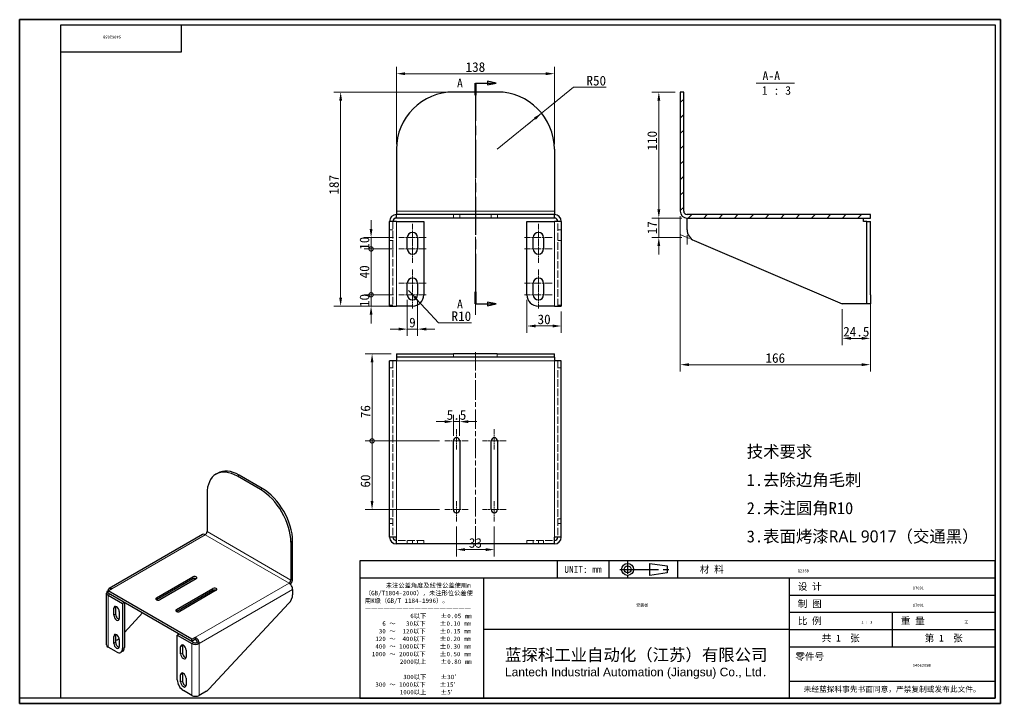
# Model space of a CAD drawing. Header units: millimetres. Extents: x 18 to 875, y 16 to 614.
import ezdxf
from ezdxf.enums import TextEntityAlignment as Align

# ---------------------------------------------------------------- set-up
doc = ezdxf.new("R2018")
doc.units = ezdxf.units.MM
doc.header["$LTSCALE"] = 3
doc.linetypes.add('CHAIN', pattern=[0.3543, 0.2362, -0.0295, 0.0591, -0.0295])
doc.linetypes.add('DASHED', pattern=[0.2067, 0.1654, -0.0413])
for name, color, linetype, lineweight in [('1', 7, 'Continuous', 18), ('剖面线 (ISO)', 7, 'Continuous', 18), ('可见 (ISO)', 7, 'Continuous', 25), ('可见窄的 (ISO)', 7, 'Continuous', 18), ('图框 (ISO)', 7, 'Continuous', 35), ('标题 (ISO)', 7, 'Continuous', 25)]:
    doc.layers.add(name, color=color, linetype=linetype, lineweight=lineweight)
for name, color, linetype, lineweight, true_color in [('中心标记 (ISO)', 1, 'CHAIN', 18, 0xff0000), ('中心线 (ISO)', 1, 'CHAIN', 18, 0xff0000), ('剖切线 (ISO)', 7, 'CHAIN', 25, 0x008000), ('尺寸 (ISO)', 7, 'Continuous', 18, 0x008000), ('符号 (ISO)', 7, 'Continuous', 18, 0x008000), ('隐藏 (ISO)', 5, 'DASHED', 18, 0x0000ff), ('隐藏窄的 (ISO)', 5, 'DASHED', 18, 0x0000ff)]:
    doc.layers.add(name, color=color, linetype=linetype, lineweight=lineweight, true_color=true_color)
doc.styles.add('HZ_33', font='simfang.ttf')
doc.styles.get("Standard").update_dxf_attribs({"font": 'simfang.ttf'})
doc.styles.add('文本样式164', font='SimSun.ttf')
doc.styles.add('最新国标', font='simfang.ttf')
doc.styles.add('注释文本 (ISO)', font='simfang.ttf')
doc.dimstyles.new('默认 (GB)', dxfattribs={"dimscale": 3, "dimtxt": 2.8, "dimasz": 2.5, "dimexe": 2, "dimexo": 1.5, "dimgap": 0.5, "dimtad": 1, "dimtoh": 1, "dimdsep": 46, "dimtxsty": '最新国标', "dimcen": 0.09, "dimdle": 10, "dimclrd": 256, "dimclre": 256, "dimclrt": 256, "dimaunit": 1, "dimadec": 3, "dimazin": 2, "dimtfac": 0.535714, "dimtdec": 3, "dimtmove": 0, "dimatfit": 3, "dimfxl": 0, "dimtolj": 1, "dimlwd": -1, "dimlwe": -1, "dimarcsym": 0})

# ---------------------------------------------------------------- blocks, each defined once
blk = doc.blocks.new('图框 最新国标')
at = {"layer": '图框 (ISO)'}
for p, q in [((6, 7), (6, 204.5)), ((6, 204.5), (291.5, 204.5)), ((291.5, 204.5), (291.5, 5.5)), ((6, 7), (6, 5.5)), ((6, 7), (6, 5.5)), ((291.5, 5.5), (6, 5.5))]:
    blk.add_line(p, q, dxfattribs=at)
at = {"layer": '图框 (ISO)', "color": 7, "linetype": 'Continuous', "lineweight": 25}
for p, q in [((18, 203), (290, 203)), ((18, 7), (18, 203)), ((18, 203), (290, 203)), ((53, 203), (53, 195)), ((290, 203), (290, 7)), ((290, 203), (290, 7)), ((53, 195), (18, 195)), ((290, 7), (6, 7)), ((290, 7), (18, 7))]:
    blk.add_line(p, q, dxfattribs=at)
at = {"layer": '图框 (ISO)', "lineweight": 30}
blk.add_attdef('零件代号', text='', height=2.5, rotation=180, dxfattribs=at).set_placement((35.5, 199), align=Align.MIDDLE_CENTER)
blk = doc.blocks.new('标题栏 最新国标')
at = {"layer": '标题 (ISO)'}
for p, q in [((381.98, -183.84), (196.98, -183.84)), ((196.98, -183.84), (196.98, -223.84)), ((254.48, -183.84), (254.48, -188.84)), ((269.48, -183.84), (269.48, -188.84)), ((281.48, -188.09), (281.48, -184.59)), ((281.48, -184.59), (286.48, -185.34)), ((286.48, -185.34), (286.48, -187.34)), ((289.48, -183.84), (289.48, -188.84)), ((381.98, -223.84), (381.98, -183.84)), ((383.48, -183.84), (383.48, -225.34)), ((286.48, -187.34), (281.48, -188.09)), ((196.98, -188.84), (381.98, -188.84)), ((232.98, -188.84), (232.98, -223.84)), ((321.98, -188.84), (321.98, -223.84)), ((321.98, -193.84), (381.98, -193.84)), ((321.98, -198.84), (381.98, -198.84)), ((351.98, -198.84), (351.98, -208.84)), ((321.98, -203.84), (232.98, -203.84)), ((321.98, -203.84), (381.98, -203.84)), ((321.98, -208.84), (381.98, -208.84)), ((321.98, -218.84), (381.98, -218.84)), ((196.98, -223.84), (381.98, -223.84)), ((383.48, -225.34), (196.98, -225.34))]:
    blk.add_line(p, q, dxfattribs=at)
at = {"layer": '标题 (ISO)', "linetype": 'CHAIN', "ltscale": 5.000333}
blk.add_line((274.98, -184.09), (274.98, -188.59), dxfattribs=at)
at = {"layer": '标题 (ISO)', "linetype": 'CHAIN', "ltscale": 15.834605}
blk.add_line((272.73, -186.34), (286.98, -186.34), dxfattribs=at)
at = {"layer": '标题 (ISO)'}
for radius in [1.75, 1]:
    blk.add_circle((274.98, -186.34), radius, dxfattribs=at)
at = {"layer": '1', "style": '文本样式164'}
for s, p in [('UNIT: mm', (261.98, -186.34)), ('材 料', (299.48, -186.34)), ('设 计', (327.98, -191.34)), ('制 图', (327.98, -196.34)), ('比 例', (327.98, -201.34)), ('重 量', (357.98, -201.34)), ('共 1  张', (336.98, -206.34)), ('第 1  张', (366.98, -206.34))]:
    blk.add_text(s, height=2, dxfattribs=at).set_placement(p, align=Align.MIDDLE_CENTER)
at = {"layer": '标题 (ISO)', "style": '注释文本 (ISO)'}
for s, insert, char_height, attachment_point, line_spacing_factor in [('\\fSimSun|b0|i0;{\\H1.3000;      未注公差角度及线性公差使用m\\P}\\fSimSun|b0|i0;{\\H1.3000;（GB/T1804-2000），未注形位公差使\\P}\\fSimSun|b0|i0;{\\H1.3000;用K级（GB/T 1184-1996）。\\P}\\fSimSun|b0|i0;{\\H1.3000;—————————————————\\P}\\fSimSun|b0|i0;{\\H1.3000;             6以下    ±0.05 mm\\P}\\fSimSun|b0|i0;{\\H1.3000;     6 ～   30以下    ±0.10 mm\\P}\\fSimSun|b0|i0;{\\H1.3000;    30 ～  120以下    ±0.15 mm\\P}\\fSimSun|b0|i0;{\\H1.3000;   120 ～  400以下    ±0.20 mm\\P}\\fSimSun|b0|i0;{\\H1.3000;   400 ～ 1000以下    ±0.30 mm\\P}\\fSimSun|b0|i0;{\\H1.3000;  1000 ～ 2000以下    ±0.50 mm\\P}\\fSimSun|b0|i0;{\\H1.3000;          2000以上    ±0.80 mm\\P}\\fSimSun|b0|i0;{\\H1.3000;\\P}\\fSimSun|b0|i0;{\\H1.3000;           300以下    ±30′\\P}\\fSimSun|b0|i0;{\\H1.3000;   300 ～ 1000以下    ±15′\\P}\\fSimSun|b0|i0;{\\H1.3000;          1000以上    ±5′}', (198.48, -206.63), 1.3, 4, 1.023913), ('\\pxsm0.94;\\fMicrosoft YaHei|b0|i0;{\\H3.5000;蓝探科工业自动化（江苏）有限公司\\P}\\fArial|b0|i0;{\\H2.5000;Lantech Industrial Automation (Jiangsu) Co., Ltd}\\fFangSong|b0|i0;{\\H2.5000;.}', (277.48, -213.84), 2, 5, 0.978695)]:
    blk.add_mtext(s, dxfattribs=dict(at, insert=insert, char_height=char_height, attachment_point=attachment_point, line_spacing_factor=line_spacing_factor))
at = {"layer": '标题 (ISO)', "attachment_point": 5, "style": '注释文本 (ISO)'}
for s, insert, char_height in [('\\fFangSong|b0|i0;零件号', (327.98, -211.84), 2), ('\\fSimSun|b0|i0;{\\H1.6000;未经蓝探科事先书面同意，严禁复制或发布此文件。}', (351.98, -221.34), 1.6)]:
    blk.add_mtext(s, dxfattribs=dict(at, insert=insert, char_height=char_height))
at = {"layer": '标题 (ISO)', "lineweight": 30, "flags": 104}
for tag, height, p in [('材料', 2, (324.48, -186.34)), ('设计人', 2, (357.98, -191.34)), ('库存编号', 3.5, (277.48, -196.34)), ('设计人', 2, (357.98, -196.34)), ('视图比例', 2, (342.98, -201.34)), ('质量\\P3;', 2, (372.98, -201.34)), ('零件代号', 3.5, (357.98, -213.84))]:
    blk.add_attdef(tag, text='', height=height, dxfattribs=at).set_placement(p, align=Align.MIDDLE_CENTER)
blk = doc.blocks.new('二维转换剖视图0')
at = {"layer": '剖切线 (ISO)', "linetype": 'CHAIN', "ltscale": 15.595223}
blk.add_line((138.68, 186.05), (138.68, 121.74), dxfattribs=at)
at = {"layer": '剖切线 (ISO)', "linetype": 'Continuous', "lineweight": 50}
for p, q in [((138.68, 186.05), (138.68, 182.52)), ((138.68, 125.27), (138.68, 121.74))]:
    blk.add_line(p, q, dxfattribs=at)
at = {"layer": '剖切线 (ISO)', "linetype": 'Continuous'}
for p, q in [((138.68, 186.05), (142.18, 186.05)), ((144.68, 186.05), (142.18, 186.55)), ((142.18, 186.55), (142.18, 185.55)), ((142.18, 186.05), (144.68, 186.05)), ((142.18, 185.55), (144.68, 186.05)), ((138.68, 121.74), (142.18, 121.74)), ((144.68, 121.74), (142.18, 122.24)), ((142.18, 122.24), (142.18, 121.24)), ((142.18, 121.74), (144.68, 121.74)), ((142.18, 121.24), (144.68, 121.74))]:
    blk.add_line(p, q, dxfattribs=at)
at = {"layer": '剖切线 (ISO)', "linetype": 'Continuous', "flags": 128}
for points in [[(142.18, 185.55), (144.68, 186.05), (142.18, 186.55), (142.18, 185.55)], [(142.18, 121.24), (144.68, 121.74), (142.18, 122.24), (142.18, 121.24)]]:
    blk.add_lwpolyline(points, dxfattribs=at)
at = {"layer": '剖切线 (ISO)'}
for points in [[(142.18, 185.55), (144.68, 186.05), (142.18, 186.55), (142.18, 185.55)], [(142.18, 121.24), (144.68, 121.74), (142.18, 122.24), (142.18, 121.24)]]:
    blk.add_solid(points, dxfattribs=at)
at = {"layer": '剖切线 (ISO)', "char_height": 2.5, "attachment_point": 7, "style": 'HZ_33'}
for insert in [(133.33, 184.77), (133.33, 120.46)]:
    blk.add_mtext('A', dxfattribs=dict(at, insert=insert))
blk = doc.blocks.new('*D6')
at = {"layer": 'Defpoints', "color": 0, "transparency": 16777216}
for p in [(594.94, 550.28), (576.21, 440.28), (600.94, 440.28)]:
    blk.add_point(p, dxfattribs=at)
at = {"layer": '尺寸 (ISO)', "color": 116, "true_color": 0x00803f, "transparency": 16777216}
for p, q in [((590.44, 550.28), (570.21, 550.28)), ((576.21, 542.78), (576.21, 447.78)), ((596.44, 440.28), (570.21, 440.28))]:
    blk.add_line(p, q, dxfattribs=at)
for points in [[(574.96, 542.78), (577.46, 542.78), (576.21, 550.28)], [(574.96, 447.78), (577.46, 447.78), (576.21, 440.28)]]:
    blk.add_solid(points, dxfattribs=at)
at = {"layer": '尺寸 (ISO)', "transparency": 16777216, "insert": (570.46, 507.78), "char_height": 8.4, "attachment_point": 5, "rotation": 90, "style": '最新国标'}
blk.add_mtext('\\A1;110', dxfattribs=at)
blk = doc.blocks.new('*D7')
at = {"layer": 'Defpoints', "color": 0, "transparency": 16777216}
for p in [(594.94, 446.28), (760.94, 440.28), (760.94, 312.23)]:
    blk.add_point(p, dxfattribs=at)
at = {"layer": '尺寸 (ISO)', "color": 116, "true_color": 0x00803f, "transparency": 16777216}
for p, q in [((594.94, 441.78), (594.94, 306.23)), ((760.94, 435.78), (760.94, 306.23)), ((602.44, 312.23), (753.44, 312.23))]:
    blk.add_line(p, q, dxfattribs=at)
for points in [[(602.44, 313.48), (602.44, 310.98), (594.94, 312.23)], [(753.44, 313.48), (753.44, 310.98), (760.94, 312.23)]]:
    blk.add_solid(points, dxfattribs=at)
at = {"layer": '尺寸 (ISO)', "transparency": 16777216, "insert": (677.94, 317.98), "char_height": 8.4, "attachment_point": 5, "style": '最新国标'}
blk.add_mtext('\\A1;166', dxfattribs=at)
blk = doc.blocks.new('*D8')
at = {"layer": 'Defpoints', "color": 0, "transparency": 16777216}
for p in [(397.04, 550.28), (298.36, 363.28), (347.04, 363.28)]:
    blk.add_point(p, dxfattribs=at)
at = {"layer": '尺寸 (ISO)', "color": 116, "true_color": 0x00803f, "transparency": 16777216}
for p, q in [((392.54, 550.28), (292.36, 550.28)), ((298.36, 542.78), (298.36, 370.78)), ((342.54, 363.28), (292.36, 363.28))]:
    blk.add_line(p, q, dxfattribs=at)
for points in [[(297.11, 542.78), (299.61, 542.78), (298.36, 550.28)], [(297.11, 370.78), (299.61, 370.78), (298.36, 363.28)]]:
    blk.add_solid(points, dxfattribs=at)
at = {"layer": '尺寸 (ISO)', "transparency": 16777216, "insert": (292.61, 469.28), "char_height": 8.4, "attachment_point": 5, "rotation": 90, "style": '最新国标'}
blk.add_mtext('\\A1;187', dxfattribs=at)
blk = doc.blocks.new('*D9')
at = {"layer": 'Defpoints', "color": 0, "transparency": 16777216}
for p in [(576.21, 440.28), (600.94, 440.28), (600.94, 423.28)]:
    blk.add_point(p, dxfattribs=at)
at = {"layer": '尺寸 (ISO)', "color": 116, "true_color": 0x00803f, "transparency": 16777216}
for p, q in [((576.21, 447.78), (576.21, 455.28)), ((596.44, 440.28), (570.21, 440.28)), ((576.21, 423.28), (576.21, 440.28)), ((596.44, 423.28), (570.21, 423.28)), ((576.21, 415.78), (576.21, 408.28))]:
    blk.add_line(p, q, dxfattribs=at)
for points in [[(574.96, 447.78), (577.46, 447.78), (576.21, 440.28)], [(574.96, 415.78), (577.46, 415.78), (576.21, 423.28)]]:
    blk.add_solid(points, dxfattribs=at)
at = {"layer": '尺寸 (ISO)', "transparency": 16777216, "insert": (570.46, 431.78), "char_height": 8.4, "attachment_point": 5, "rotation": 90, "style": '最新国标'}
blk.add_mtext('\\A1;17', dxfattribs=at)
blk = doc.blocks.new('*D10')
at = {"layer": 'Defpoints', "color": 0, "transparency": 16777216}
for p in [(485.04, 566.28), (347.04, 500.28), (485.04, 500.28)]:
    blk.add_point(p, dxfattribs=at)
at = {"layer": '尺寸 (ISO)', "color": 116, "true_color": 0x00803f, "transparency": 16777216}
for p, q in [((347.04, 504.78), (347.04, 572.28)), ((354.54, 566.28), (477.54, 566.28)), ((485.04, 504.78), (485.04, 572.28))]:
    blk.add_line(p, q, dxfattribs=at)
for points in [[(354.54, 567.53), (354.54, 565.03), (347.04, 566.28)], [(477.54, 567.53), (477.54, 565.03), (485.04, 566.28)]]:
    blk.add_solid(points, dxfattribs=at)
at = {"layer": '尺寸 (ISO)', "transparency": 16777216, "insert": (416.04, 572.02), "char_height": 8.4, "attachment_point": 5, "style": '最新国标'}
blk.add_mtext('\\A1;138', dxfattribs=at)
blk = doc.blocks.new('*D11')
at = {"layer": 'Defpoints', "color": 0, "transparency": 16777216}
for p in [(399.54, 175.42), (432.54, 175.42), (432.54, 150.76)]:
    blk.add_point(p, dxfattribs=at)
at = {"layer": '尺寸 (ISO)', "color": 116, "true_color": 0x00803f, "transparency": 16777216}
for p, q in [((399.54, 170.92), (399.54, 144.76)), ((432.54, 170.92), (432.54, 144.76)), ((407.04, 150.76), (425.04, 150.76))]:
    blk.add_line(p, q, dxfattribs=at)
for points in [[(407.04, 152.01), (407.04, 149.51), (399.54, 150.76)], [(425.04, 152.01), (425.04, 149.51), (432.54, 150.76)]]:
    blk.add_solid(points, dxfattribs=at)
at = {"layer": '尺寸 (ISO)', "transparency": 16777216, "insert": (416.04, 156.51), "char_height": 8.4, "attachment_point": 5, "style": '最新国标'}
blk.add_mtext('\\A1;33', dxfattribs=at)
blk = doc.blocks.new('_DotSmall')
at = {"color": 0, "linetype": 'ByBlock', "const_width": 0.5}
blk.add_lwpolyline([(-0.0625, 0, 1), (0.0625, 0, 1)], format="xyb", close=True, dxfattribs=at)
blk = doc.blocks.new('*D12')
at = {"layer": 'Defpoints', "color": 0, "transparency": 16777216}
for p in [(325.8, 245.67), (389.29, 245.67), (389.29, 185.67)]:
    blk.add_point(p, dxfattribs=at)
at = {"layer": '尺寸 (ISO)', "color": 116, "true_color": 0x00803f, "transparency": 16777216}
for p, q in [((384.79, 245.67), (319.8, 245.67)), ((325.8, 193.17), (325.8, 245.67)), ((384.79, 185.67), (319.8, 185.67))]:
    blk.add_line(p, q, dxfattribs=at)
blk.add_solid([(324.55, 193.17), (327.05, 193.17), (325.8, 185.67)], dxfattribs=at)
at = {"layer": '尺寸 (ISO)', "color": 116, "true_color": 0x00803f, "transparency": 16777216, "xscale": 7.5, "yscale": 7.5, "zscale": 7.5, "rotation": 90}
blk.add_blockref('_DotSmall', (325.8, 245.67), dxfattribs=at)
at = {"layer": '尺寸 (ISO)', "transparency": 16777216, "insert": (320.05, 210.64), "char_height": 8.4, "attachment_point": 5, "rotation": 90, "style": '最新国标'}
blk.add_mtext('\\A1;60', dxfattribs=at)
blk = doc.blocks.new('*D14')
at = {"layer": 'Defpoints', "color": 0, "transparency": 16777216}
for p in [(325.8, 321.67), (347.04, 321.67), (389.29, 245.67)]:
    blk.add_point(p, dxfattribs=at)
at = {"layer": '尺寸 (ISO)', "color": 116, "true_color": 0x00803f, "transparency": 16777216}
for p, q in [((342.54, 321.67), (319.8, 321.67)), ((325.8, 245.67), (325.8, 314.17)), ((384.79, 245.67), (319.8, 245.67))]:
    blk.add_line(p, q, dxfattribs=at)
blk.add_solid([(324.55, 314.17), (327.05, 314.17), (325.8, 321.67)], dxfattribs=at)
at = {"layer": '尺寸 (ISO)', "color": 116, "true_color": 0x00803f, "transparency": 16777216, "xscale": 7.5, "yscale": 7.5, "zscale": 7.5, "rotation": 270}
blk.add_blockref('_DotSmall', (325.8, 245.67), dxfattribs=at)
at = {"layer": '尺寸 (ISO)', "transparency": 16777216, "insert": (320.05, 271.2), "char_height": 8.4, "attachment_point": 5, "rotation": 90, "style": '最新国标'}
blk.add_mtext('\\A1;76', dxfattribs=at)
blk = doc.blocks.new('*D15')
at = {"layer": 'Defpoints', "color": 0, "transparency": 16777216}
for p in [(402.29, 262.48), (396.79, 245.67), (402.29, 245.67)]:
    blk.add_point(p, dxfattribs=at)
at = {"layer": '尺寸 (ISO)', "color": 116, "true_color": 0x00803f, "transparency": 16777216}
for p, q in [((396.79, 250.17), (396.79, 268.48)), ((402.29, 250.17), (402.29, 268.48)), ((389.29, 262.48), (381.79, 262.48)), ((396.79, 262.48), (402.29, 262.48)), ((409.79, 262.48), (417.29, 262.48))]:
    blk.add_line(p, q, dxfattribs=at)
for points in [[(389.29, 263.73), (389.29, 261.23), (396.79, 262.48)], [(409.79, 263.73), (409.79, 261.23), (402.29, 262.48)]]:
    blk.add_solid(points, dxfattribs=at)
at = {"layer": '尺寸 (ISO)', "transparency": 16777216, "insert": (399.54, 268.25), "char_height": 8.4, "attachment_point": 5, "style": '最新国标'}
blk.add_mtext('\\A1;5.5', dxfattribs=at)
blk = doc.blocks.new('*D16')
at = {"layer": 'Defpoints', "color": 0, "transparency": 16777216}
for p in [(324.94, 373.28), (349.04, 373.28), (347.04, 363.28)]:
    blk.add_point(p, dxfattribs=at)
at = {"layer": '尺寸 (ISO)', "color": 116, "true_color": 0x00803f, "transparency": 16777216}
for p, q in [((324.94, 373.28), (324.94, 380.78)), ((344.54, 373.28), (318.94, 373.28)), ((324.94, 363.28), (324.94, 373.28)), ((342.54, 363.28), (318.94, 363.28)), ((324.94, 355.78), (324.94, 348.28))]:
    blk.add_line(p, q, dxfattribs=at)
blk.add_solid([(323.69, 355.78), (326.19, 355.78), (324.94, 363.28)], dxfattribs=at)
at = {"layer": '尺寸 (ISO)', "color": 116, "true_color": 0x00803f, "transparency": 16777216, "xscale": 7.5, "yscale": 7.5, "zscale": 7.5, "rotation": 270}
blk.add_blockref('_DotSmall', (324.94, 373.28), dxfattribs=at)
at = {"layer": '尺寸 (ISO)', "transparency": 16777216, "insert": (319.19, 368.28), "char_height": 8.4, "attachment_point": 5, "rotation": 90, "style": '最新国标'}
blk.add_mtext('\\A1;10', dxfattribs=at)
blk = doc.blocks.new('*D17')
at = {"layer": 'Defpoints', "color": 0, "transparency": 16777216}
for p in [(324.94, 413.28), (349.04, 413.28), (349.04, 373.28)]:
    blk.add_point(p, dxfattribs=at)
at = {"layer": '尺寸 (ISO)', "color": 116, "true_color": 0x00803f, "transparency": 16777216}
for p, q in [((344.54, 413.28), (318.94, 413.28)), ((324.94, 373.28), (324.94, 413.28)), ((344.54, 373.28), (318.94, 373.28))]:
    blk.add_line(p, q, dxfattribs=at)
at = {"layer": '尺寸 (ISO)', "color": 116, "true_color": 0x00803f, "transparency": 16777216, "xscale": 7.5, "yscale": 7.5, "zscale": 7.5}
for p, rotation in [((324.94, 413.28), 90), ((324.94, 373.28), 270)]:
    blk.add_blockref('_DotSmall', p, dxfattribs=dict(at, rotation=rotation))
at = {"layer": '尺寸 (ISO)', "transparency": 16777216, "insert": (319.19, 393.31), "char_height": 8.4, "attachment_point": 5, "rotation": 90, "style": '最新国标'}
blk.add_mtext('\\A1;40', dxfattribs=at)
blk = doc.blocks.new('*D18')
at = {"layer": 'Defpoints', "color": 0, "transparency": 16777216}
for p in [(324.94, 423.28), (349.04, 423.28), (349.04, 413.28)]:
    blk.add_point(p, dxfattribs=at)
at = {"layer": '尺寸 (ISO)', "color": 116, "true_color": 0x00803f, "transparency": 16777216}
for p, q in [((324.94, 430.78), (324.94, 438.28)), ((344.54, 423.28), (318.94, 423.28)), ((324.94, 413.28), (324.94, 423.28)), ((344.54, 413.28), (318.94, 413.28)), ((324.94, 413.28), (324.94, 405.78))]:
    blk.add_line(p, q, dxfattribs=at)
blk.add_solid([(323.69, 430.78), (326.19, 430.78), (324.94, 423.28)], dxfattribs=at)
at = {"layer": '尺寸 (ISO)', "color": 116, "true_color": 0x00803f, "transparency": 16777216, "xscale": 7.5, "yscale": 7.5, "zscale": 7.5, "rotation": 90}
blk.add_blockref('_DotSmall', (324.94, 413.28), dxfattribs=at)
at = {"layer": '尺寸 (ISO)', "transparency": 16777216, "insert": (319.19, 418.28), "char_height": 8.4, "attachment_point": 5, "rotation": 90, "style": '最新国标'}
blk.add_mtext('\\A1;10', dxfattribs=at)
blk = doc.blocks.new('*D19')
at = {"layer": 'Defpoints', "color": 0, "transparency": 16777216}
for p in [(356.54, 373.28), (365.54, 373.28), (365.54, 343.28)]:
    blk.add_point(p, dxfattribs=at)
at = {"layer": '尺寸 (ISO)', "color": 116, "true_color": 0x00803f, "transparency": 16777216}
for p, q in [((356.54, 368.78), (356.54, 337.28)), ((365.54, 368.78), (365.54, 337.28)), ((349.04, 343.28), (341.54, 343.28)), ((356.54, 343.28), (365.54, 343.28)), ((373.04, 343.28), (380.54, 343.28))]:
    blk.add_line(p, q, dxfattribs=at)
for points in [[(349.04, 344.53), (349.04, 342.03), (356.54, 343.28)], [(373.04, 344.53), (373.04, 342.03), (365.54, 343.28)]]:
    blk.add_solid(points, dxfattribs=at)
at = {"layer": '尺寸 (ISO)', "transparency": 16777216, "insert": (361.04, 349.02), "char_height": 8.4, "attachment_point": 5, "style": '最新国标'}
blk.add_mtext('\\A1;9', dxfattribs=at)
blk = doc.blocks.new('*D20')
at = {"layer": 'Defpoints', "color": 0, "transparency": 16777216}
for p in [(461.04, 373.28), (491.04, 363.28), (491.04, 346)]:
    blk.add_point(p, dxfattribs=at)
at = {"layer": '尺寸 (ISO)', "color": 116, "true_color": 0x00803f, "transparency": 16777216}
for p, q in [((461.04, 368.78), (461.04, 340)), ((491.04, 358.78), (491.04, 340)), ((468.54, 346), (483.54, 346))]:
    blk.add_line(p, q, dxfattribs=at)
for points in [[(468.54, 347.25), (468.54, 344.75), (461.04, 346)], [(483.54, 347.25), (483.54, 344.75), (491.04, 346)]]:
    blk.add_solid(points, dxfattribs=at)
at = {"layer": '尺寸 (ISO)', "transparency": 16777216, "insert": (476.04, 351.75), "char_height": 8.4, "attachment_point": 5, "style": '最新国标'}
blk.add_mtext('\\A1;30', dxfattribs=at)
blk = doc.blocks.new('*D21')
at = {"layer": 'Defpoints', "color": 0, "transparency": 16777216}
for p in [(361.04, 373.28), (367.85, 365.95)]:
    blk.add_point(p, dxfattribs=at)
at = {"layer": '尺寸 (ISO)', "color": 116, "true_color": 0x00803f, "transparency": 16777216}
for p, q in [((362.75, 371.44), (357.64, 376.94)), ((361.04, 373.28), (367.85, 365.95)), ((367.85, 365.95), (372.96, 360.46)), ((383.86, 348.75), (372.96, 360.46)), ((412.5, 348.75), (383.86, 348.75))]:
    blk.add_line(p, q, dxfattribs=at)
blk.add_solid([(363.66, 372.3), (361.83, 370.59), (367.85, 365.95)], dxfattribs=at)
at = {"layer": '尺寸 (ISO)', "transparency": 16777216, "insert": (403.79, 354.5), "char_height": 8.4, "attachment_point": 5, "style": '最新国标'}
blk.add_mtext('\\A1;R10', dxfattribs=at)
blk = doc.blocks.new('*D22')
at = {"layer": 'Defpoints', "color": 0, "transparency": 16777216}
for p in [(760.94, 373.28), (736.4, 365.22), (760.94, 335.22)]:
    blk.add_point(p, dxfattribs=at)
at = {"layer": '尺寸 (ISO)', "color": 116, "true_color": 0x00803f, "transparency": 16777216}
for p, q in [((760.94, 368.78), (760.94, 329.22)), ((736.4, 360.72), (736.4, 329.22)), ((743.9, 335.22), (753.44, 335.22))]:
    blk.add_line(p, q, dxfattribs=at)
for points in [[(743.9, 336.47), (743.9, 333.97), (736.4, 335.22)], [(753.44, 336.47), (753.44, 333.97), (760.94, 335.22)]]:
    blk.add_solid(points, dxfattribs=at)
at = {"layer": '尺寸 (ISO)', "transparency": 16777216, "insert": (748.67, 340.99), "char_height": 8.4, "attachment_point": 5, "style": '最新国标'}
blk.add_mtext('\\A1;24.5', dxfattribs=at)
blk = doc.blocks.new('*D23')
at = {"layer": 'Defpoints', "color": 0, "transparency": 16777216}
for p in [(473.85, 531.81), (435.04, 500.28)]:
    blk.add_point(p, dxfattribs=at)
at = {"layer": '尺寸 (ISO)', "color": 116, "true_color": 0x00803f, "transparency": 16777216}
for p, q in [((501.66, 554.4), (479.67, 536.53)), ((530.3, 554.4), (501.66, 554.4)), ((435.04, 500.28), (473.85, 531.81)), ((473.85, 531.81), (479.67, 536.53)), ((468.03, 527.08), (462.21, 522.35))]:
    blk.add_line(p, q, dxfattribs=at)
blk.add_solid([(467.24, 528.05), (468.82, 526.11), (473.85, 531.81)], dxfattribs=at)
at = {"layer": '尺寸 (ISO)', "transparency": 16777216, "insert": (521.59, 560.15), "char_height": 8.4, "attachment_point": 5, "style": '最新国标'}
blk.add_mtext('\\A1;R50', dxfattribs=at)

msp = doc.modelspace()

# ---------------------------------------------------------------- hatches: boundary and pattern name
at = {"layer": '剖面线 (ISO)'}
h = msp.add_hatch(dxfattribs=at)
h.set_pattern_fill('ANSI31', color=256, scale=76.2, style=0)
h.set_pattern_definition([(45, (0, 0), (-6.73519, 6.73519), [])])
edge = h.paths.add_edge_path()
edge.add_ellipse((600.94, 446.2753), major_axis=(0, -6), ratio=1, start_angle=270, end_angle=360)
edge.add_line((600.94, 440.2753), (760.94, 440.2753))
edge.add_line((760.94, 440.2753), (760.94, 443.2753))
edge.add_line((760.94, 443.2753), (600.94, 443.2753))
edge.add_ellipse((600.94, 446.2753), major_axis=(-3, 0), ratio=1, start_angle=0, end_angle=90, ccw=False)
edge.add_line((597.94, 446.2753), (597.94, 550.2753))
edge.add_line((597.94, 550.2753), (594.94, 550.2753))
edge.add_line((594.94, 550.2753), (594.94, 446.2753))

# ---------------------------------------------------------------- linework, layer by layer
at = {"layer": '中心标记 (ISO)', "ltscale": 7.222748}
for p, q in [((361.0444, 435.2753), (361.0444, 415.7753)), ((471.0444, 435.2753), (471.0444, 415.7753)), ((361.0444, 420.7753), (361.0444, 401.2753)), ((471.0444, 420.7753), (471.0444, 401.2753)), ((361.0444, 395.2753), (361.0444, 375.7753)), ((471.0444, 395.2753), (471.0444, 375.7753)), ((361.0444, 380.7753), (361.0444, 361.2753)), ((471.0444, 380.7753), (471.0444, 361.2753))]:
    msp.add_line(p, q, dxfattribs=at)
at = {"layer": '中心标记 (ISO)', "ltscale": 8.88956}
for p, q in [((373.0444, 423.2753), (349.0444, 423.2753)), ((483.0444, 423.2753), (459.0444, 423.2753)), ((373.0444, 413.2753), (349.0444, 413.2753)), ((483.0444, 413.2753), (459.0444, 413.2753)), ((373.0444, 383.2753), (349.0444, 383.2753)), ((483.0444, 383.2753), (459.0444, 383.2753)), ((373.0444, 373.2753), (349.0444, 373.2753)), ((483.0444, 373.2753), (459.0444, 373.2753))]:
    msp.add_line(p, q, dxfattribs=at)
at = {"layer": '中心标记 (ISO)', "ltscale": 6.574544}
for p, q in [((399.5444, 255.9249), (399.5444, 238.1749)), ((432.5444, 255.9249), (432.5444, 238.1749)), ((399.5444, 193.1749), (399.5444, 175.4249)), ((432.5444, 193.1749), (432.5444, 175.4249))]:
    msp.add_line(p, q, dxfattribs=at)
at = {"layer": '中心标记 (ISO)', "ltscale": 7.593151}
for p, q in [((409.7944, 245.6749), (389.2944, 245.6749)), ((442.7944, 245.6749), (422.2944, 245.6749)), ((409.7944, 185.6749), (389.2944, 185.6749)), ((442.7944, 185.6749), (422.2944, 185.6749))]:
    msp.add_line(p, q, dxfattribs=at)
at = {"layer": '中心线 (ISO)', "ltscale": 23.990969}
for p, q in [((416.0444, 355.7753), (416.0444, 533.9078)), ((416.0444, 154.1749), (416.0444, 323.1749))]:
    msp.add_line(p, q, dxfattribs=at)
at = {"layer": '可见 (ISO)'}
for p, q in [((435.0444, 550.2753), (397.0444, 550.2753)), ((597.94, 550.2753), (594.94, 550.2753)), ((594.94, 550.2753), (594.94, 446.2753)), ((597.94, 446.2753), (597.94, 550.2753)), ((347.0444, 500.2753), (347.0444, 446.2753)), ((485.0444, 500.2753), (485.0444, 446.2753)), ((347.0444, 446.2753), (347.0444, 443.2753)), ((485.0444, 446.2753), (485.0444, 443.2753)), ((341.0444, 363.2753), (341.0444, 437.2753)), ((347.0444, 437.2753), (341.0444, 437.2753)), ((347.0444, 440.2753), (347.0444, 443.2753)), ((485.0444, 443.2753), (347.0444, 443.2753)), ((485.0444, 440.2753), (347.0444, 440.2753)), ((347.0444, 437.2753), (371.0444, 437.2753)), ((371.0444, 437.2753), (371.0444, 373.2753)), ((461.0444, 437.2753), (485.0444, 437.2753)), ((461.0444, 373.2753), (461.0444, 437.2753)), ((485.0444, 440.2753), (485.0444, 443.2753)), ((491.0444, 437.2753), (485.0444, 437.2753)), ((491.0444, 437.2753), (491.0444, 363.2753)), ((760.94, 443.2753), (600.94, 443.2753)), ((600.94, 440.2753), (760.94, 440.2753)), ((600.94, 437.2753), (600.94, 440.2753)), ((600.94, 429.8692), (600.94, 437.2753)), ((754.94, 437.2753), (754.94, 440.2753)), ((757.94, 437.2753), (754.94, 437.2753)), ((757.94, 373.2753), (757.94, 437.2753)), ((757.94, 437.2753), (760.94, 437.2753)), ((760.94, 440.2753), (760.94, 443.2753)), ((760.94, 373.2753), (760.94, 437.2753)), ((356.5444, 413.2753), (356.5444, 423.2753)), ((365.5444, 423.2753), (365.5444, 413.2753)), ((466.5444, 413.2753), (466.5444, 423.2753)), ((475.5444, 423.2753), (475.5444, 413.2753)), ((607.0008, 420.6778), (736.3995, 365.2212)), ((356.5444, 373.2753), (356.5444, 383.2753)), ((365.5444, 383.2753), (365.5444, 373.2753)), ((466.5444, 373.2753), (466.5444, 383.2753)), ((475.5444, 383.2753), (475.5444, 373.2753)), ((757.94, 365.2212), (757.94, 373.2753)), ((760.94, 373.2753), (760.94, 365.2212)), ((341.0444, 363.2753), (347.0444, 363.2753)), ((361.0444, 363.2753), (347.0444, 363.2753)), ((485.0444, 363.2753), (471.0444, 363.2753)), ((485.0444, 363.2753), (491.0444, 363.2753)), ((754.94, 365.2212), (736.3995, 365.2212)), ((757.94, 365.2212), (754.94, 365.2212)), ((760.94, 365.2212), (757.94, 365.2212)), ((347.0444, 321.6749), (397.0444, 321.6749)), ((347.0444, 321.6749), (347.0444, 318.6749)), ((397.0444, 318.6749), (347.0444, 318.6749)), ((347.0444, 318.6749), (347.0444, 315.6749)), ((435.0444, 321.6749), (397.0444, 321.6749)), ((435.0444, 318.6749), (397.0444, 318.6749)), ((435.0444, 321.6749), (485.0444, 321.6749)), ((485.0444, 318.6749), (435.0444, 318.6749)), ((485.0444, 318.6749), (485.0444, 321.6749)), ((485.0444, 318.6749), (485.0444, 315.6749)), ((341.0444, 161.6749), (341.0444, 315.6749)), ((347.0444, 315.6749), (341.0444, 315.6749)), ((491.0444, 315.6749), (485.0444, 315.6749)), ((491.0444, 161.6749), (491.0444, 315.6749)), ((396.7944, 185.6749), (396.7944, 245.6749)), ((402.2944, 245.6749), (402.2944, 185.6749)), ((429.7944, 185.6749), (429.7944, 245.6749)), ((435.2944, 245.6749), (435.2944, 185.6749)), ((189.4353, 216.6657), (191.0263, 217.5843)), ((228.3378, 203.1733), (208.1853, 214.8084)), ((229.9288, 204.0919), (209.7763, 215.7269)), ((181.6688, 199.4991), (181.6688, 166.4309)), ((177.8278, 163.8982), (96.157, 116.7455)), ((254.8543, 157.2454), (254.8543, 124.1772)), ((256.4453, 125.0958), (256.4453, 158.1639)), ((347.0444, 161.6749), (341.0444, 161.6749)), ((347.0444, 155.6749), (347.0444, 161.6749)), ((485.0444, 155.6749), (347.0444, 155.6749)), ((485.0444, 155.6749), (485.0444, 161.6749)), ((491.0444, 161.6749), (485.0444, 161.6749)), ((137.5188, 108.6383), (169.3386, 127.0095)), ((169.3386, 125.1724), (137.6574, 106.8812)), ((172.2554, 125.3254), (140.4356, 106.9543)), ((93.907, 67.5328), (93.907, 112.8484)), ((95.225, 114.6855), (98.407, 116.5226)), ((168.4105, 72.4318), (95.225, 114.6855)), ((95.225, 112.8484), (95.225, 114.6855)), ((168.4105, 70.5947), (95.225, 112.8484)), ((155.0197, 98.5342), (186.8395, 116.9053)), ((186.8395, 115.0682), (155.1583, 96.7771)), ((189.7563, 115.2213), (157.9365, 96.8501)), ((256.4453, 115.9102), (256.4453, 111.375)), ((95.225, 111.0112), (107.9529, 103.6628)), ((109.5439, 104.5813), (107.9529, 103.6628)), ((107.9529, 103.6628), (107.9529, 64.4709)), ((109.5439, 104.5813), (109.5439, 65.3895)), ((183.1996, 28.8014), (253.2311, 103.8906)), ((100.2631, 93.4055), (100.2631, 99.5293)), ((101.8541, 100.4478), (101.8541, 94.3241)), ((105.0361, 96.7736), (105.0361, 90.6499)), ((109.5439, 78.4243), (125.4008, 95.4264)), ((100.2631, 68.9106), (100.2631, 75.0344)), ((101.8541, 75.9529), (101.8541, 69.8292)), ((101.8541, 71.3601), (103.152, 72.1095)), ((105.0361, 72.2787), (105.0361, 66.155)), ((157.2736, 77.0246), (155.6826, 76.106)), ((155.6826, 76.106), (168.4105, 68.7575)), ((155.6826, 36.9142), (155.6826, 76.106)), ((168.4105, 72.4318), (171.5925, 74.2689)), ((168.4105, 70.5947), (168.4105, 72.4318)), ((171.5925, 72.4318), (168.4105, 70.5947)), ((168.4105, 70.5947), (170.0015, 69.6761)), ((171.5925, 72.4318), (171.5925, 74.2689)), ((173.1835, 69.6761), (174.7745, 68.7575)), ((102.6496, 61.4091), (95.225, 65.6957)), ((107.9906, 61.9562), (106.3996, 61.0376)), ((158.5994, 59.7251), (158.5994, 65.8488)), ((160.1904, 66.7673), (160.1904, 60.6436)), ((163.3724, 63.0931), (163.3724, 56.9694)), ((158.5994, 35.2302), (158.5994, 41.3539)), ((160.1904, 42.2724), (160.1904, 36.1487)), ((163.3724, 38.5982), (163.3724, 32.4745)), ((168.4105, 23.442), (160.9859, 27.7286)), ((181.1106, 27.1001), (174.7745, 23.442))]:
    msp.add_line(p, q, dxfattribs=at)
for centre, radius, start, end in [((397.0444, 500.2753), 50, 90, 180), ((435.0444, 500.2753), 50, 0, 90), ((600.94, 446.2753), 6, 180, 270), ((600.94, 446.2753), 3, 180, 270), ((347.0444, 437.2753), 6, 90, 180), ((347.0444, 437.2753), 3, 90, 180), ((485.0444, 437.2753), 6, 0, 90), ((485.0444, 437.2753), 3, 0, 90), ((610.94, 429.8692), 10, 180, 246.8014095), ((361.0444, 423.2753), 4.5, 0, 180), ((471.0444, 423.2753), 4.5, 0, 180), ((361.0444, 413.2753), 4.5, 180, 0), ((471.0444, 413.2753), 4.5, 180, 0), ((361.0444, 383.2753), 4.5, 0, 180), ((471.0444, 383.2753), 4.5, 0, 180), ((361.0444, 373.2753), 4.5, 180, 0), ((361.0444, 373.2753), 10, 270, 0), ((471.0444, 373.2753), 10, 180, 270), ((471.0444, 373.2753), 4.5, 180, 0), ((399.5444, 245.6749), 2.75, 0, 180), ((432.5444, 245.6749), 2.75, 0, 180), ((399.5444, 185.6749), 2.75, 180, 0), ((432.5444, 185.6749), 2.75, 180, 0), ((347.0444, 161.6749), 6, 180, 270), ((347.0444, 161.6749), 3, 180, 270), ((485.0444, 161.6749), 6, 270, 0), ((485.0444, 161.6749), 3, 270, 0)]:
    msp.add_arc(centre, radius, start, end, dxfattribs=at)
for centre, major_axis, start_param, end_param in [((208.1853, 184.1897), (-18.75, 32.476), 5.49778714, 7.06858347), ((209.7763, 185.1083), (-18.75, 32.476), 5.49778714, 6.28318531), ((228.3378, 172.5547), (18.75, -32.476), 0.78539816, 2.35619449), ((229.9288, 173.4732), (-18.75, 32.476), 3.92699082, 5.49778714), ((180.0778, 160.001), (-2.25, 3.8971), 5.49778714, 6.28318531), ((180.0778, 165.5124), (-1.125, -1.9486), 0.78539816, 2.35619449), ((170.797, 126.1675), (2.0625, 0), 5.49778714, 8.6393798), ((170.797, 124.3303), (-2.0625, 0), 4.0180256, 5.49778714), ((253.2633, 123.2587), (-1.125, -1.9486), 0.78539816, 2.35619449), ((253.2633, 117.7473), (2.25, -3.8971), 0.78539816, 2.35619449), ((253.2633, 123.2587), (2.25, 3.8971), 4.29882508, 5.49778714), ((98.407, 112.8484), (-4.5, 0), 5.49778714, 7.06858347), ((98.407, 112.8484), (-2.25, 3.8971), 5.49778714, 7.06858347), ((188.2979, 116.0633), (2.0625, 0), 5.49778714, 8.6393798), ((188.2979, 114.2262), (-2.0625, 0), 4.0180256, 5.49778714), ((251.142, 108.3131), (-3.75, -6.4952), 1.19028995, 2.35619449), ((138.9772, 107.7963), (-2.0625, 0), 5.49778714, 8.6393798), ((102.6496, 98.1514), (-1.6875, 2.9228), 3.92699082, 7.06858347), ((104.2406, 99.07), (1.6875, -2.9228), 3.63247533, 3.92699082), ((104.2406, 92.9463), (1.6875, -2.9228), 3.92699082, 5.79230263), ((156.4781, 97.6921), (-2.0625, 0), 5.49778714, 8.6393798), ((102.6496, 92.0277), (1.6875, -2.9228), 3.92699082, 7.06858347), ((102.6496, 73.6565), (-1.6875, 2.9228), 3.92699082, 7.06858347), ((102.6496, 67.5328), (1.6875, -2.9228), 3.92699082, 7.06858347), ((104.2406, 74.5751), (1.6875, -2.9228), 3.63247533, 3.92699082), ((104.2406, 68.4514), (1.6875, -2.9228), 3.92699082, 5.79230263), ((103.152, 78.2332), (-3.75, -6.4952), 0.78539816, 1.11317792), ((171.5925, 70.5947), (4.5, 0), 3.92699082, 5.49778714), ((171.5925, 70.5947), (2.25, 0), 3.92699082, 5.49778714), ((171.5925, 70.5947), (2.25, -3.8971), 0.78539816, 2.35619449), ((171.5925, 70.5947), (-1.125, 1.9486), 3.92699082, 5.49778714), ((98.407, 67.5328), (-4.5, 0), 0, 0.78539816), ((102.6496, 67.5328), (3.75, -6.4952), 5.49778714, 7.06858347), ((104.2406, 68.4514), (3.75, -6.4952), 0, 0.78539816), ((160.9859, 64.4709), (-1.6875, 2.9228), 3.92699082, 7.06858347), ((162.5769, 65.3895), (1.6875, -2.9228), 3.63247533, 3.92699082), ((162.5769, 59.2658), (1.6875, -2.9228), 3.92699082, 5.79230263), ((160.9859, 58.3472), (1.6875, -2.9228), 3.92699082, 7.06858347), ((160.9859, 39.976), (-1.6875, 2.9228), 3.92699082, 7.06858347), ((162.5769, 40.8946), (1.6875, -2.9228), 3.63247533, 3.92699082), ((160.9859, 33.8523), (-3.75, 6.4952), 0.78539816, 2.35619449), ((160.9859, 33.8523), (1.6875, -2.9228), 3.92699082, 7.06858347), ((162.5769, 34.7709), (1.6875, -2.9228), 3.92699082, 5.79230263), ((181.1106, 33.2238), (-3.75, -6.4952), 0.78539816, 1.19028995), ((171.5925, 25.2791), (-4.5, 0), 0.78539816, 2.35619449)]:
    msp.add_ellipse(centre, major_axis=major_axis, ratio=0.57735027, start_param=start_param, end_param=end_param, dxfattribs=at)
at = {"layer": '可见窄的 (ISO)'}
for p, q in [((347.0444, 446.2753), (485.0444, 446.2753)), ((347.0444, 437.2753), (347.0444, 363.2753)), ((485.0444, 363.2753), (485.0444, 437.2753)), ((397.0444, 318.6749), (397.0444, 321.6749)), ((435.0444, 321.6749), (435.0444, 318.6749)), ((347.0444, 315.6749), (485.0444, 315.6749)), ((347.0444, 161.6749), (347.0444, 315.6749)), ((485.0444, 161.6749), (485.0444, 315.6749)), ((208.1853, 214.8084), (209.7763, 215.7269)), ((229.9288, 204.0919), (228.3378, 203.1733)), ((98.407, 116.5226), (180.0778, 163.6753)), ((180.0778, 163.6753), (253.2633, 121.4216)), ((181.6688, 166.4309), (254.8543, 124.1772)), ((254.8543, 157.2454), (256.4453, 158.1639)), ((169.3386, 127.0095), (169.3386, 125.1724)), ((171.5925, 74.2689), (253.2633, 121.4216)), ((254.8543, 124.1772), (256.4453, 125.0958)), ((96.816, 111.9298), (95.225, 111.0112)), ((174.7745, 68.7575), (256.4453, 115.9102)), ((186.8395, 116.9053), (186.8395, 115.0682)), ((95.225, 111.0112), (95.225, 65.6957)), ((137.5188, 108.6383), (137.5188, 106.9543)), ((100.2631, 99.5293), (101.8541, 100.4478)), ((100.2631, 93.4055), (101.8541, 94.3241)), ((155.0197, 98.5342), (155.0197, 96.8501)), ((100.2631, 75.0344), (101.8541, 75.9529)), ((100.2631, 68.9106), (101.8541, 69.8292)), ((168.4105, 68.7575), (170.0015, 69.6761)), ((168.4105, 23.442), (168.4105, 68.7575)), ((174.7745, 68.7575), (174.7745, 23.442)), ((109.5439, 65.3895), (107.9529, 64.4709)), ((158.5994, 65.8488), (160.1904, 66.7673)), ((158.5994, 59.7251), (160.1904, 60.6436)), ((158.5994, 41.3539), (160.1904, 42.2724)), ((158.5994, 35.2302), (160.1904, 36.1487))]:
    msp.add_line(p, q, dxfattribs=at)
at = {"layer": '尺寸 (ISO)'}
for p, q in [((602.8647, 422.4504), (595.4252, 425.6388)), ((600.94, 425.3692), (600.94, 417.2753))]:
    msp.add_line(p, q, dxfattribs=at)
at = {"layer": '符号 (ISO)'}
msp.add_line((661.0979, 558.1468), (694.7821, 558.1468), dxfattribs=at)
at = {"layer": '隐藏 (ISO)', "ltscale": 13.25951}
for p, q in [((344.0444, 437.2753), (344.0444, 363.2753)), ((488.0444, 363.2753), (488.0444, 437.2753))]:
    msp.add_line(p, q, dxfattribs=at)
at = {"layer": '隐藏 (ISO)', "ltscale": 1.904597}
for p, q in [((396.7944, 443.2753), (396.7944, 440.2753)), ((402.2944, 443.2753), (402.2944, 440.2753)), ((429.7944, 443.2753), (429.7944, 440.2753)), ((435.2944, 443.2753), (435.2944, 440.2753)), ((356.5444, 155.6749), (356.5444, 158.6749)), ((365.5444, 155.6749), (365.5444, 158.6749)), ((371.0444, 158.6749), (371.0444, 155.6749)), ((461.0444, 158.6749), (461.0444, 155.6749)), ((466.5444, 155.6749), (466.5444, 158.6749)), ((475.5444, 155.6749), (475.5444, 158.6749))]:
    msp.add_line(p, q, dxfattribs=at)
at = {"layer": '隐藏 (ISO)', "ltscale": 13.070897}
for p, q in [((344.0444, 315.6749), (344.0444, 161.6749)), ((488.0444, 315.6749), (488.0444, 161.6749))]:
    msp.add_line(p, q, dxfattribs=at)
at = {"layer": '隐藏 (ISO)', "ltscale": 12.901145}
for p, q in [((371.0444, 158.6749), (347.0444, 158.6749)), ((461.0444, 158.6749), (485.0444, 158.6749))]:
    msp.add_line(p, q, dxfattribs=at)
at = {"layer": '隐藏窄的 (ISO)', "ltscale": 1.904597}
for p, q in [((341.0444, 429.8692), (344.0444, 429.8692)), ((488.0444, 429.8692), (491.0444, 429.8692)), ((344.0444, 420.6778), (341.0444, 420.6778)), ((491.0444, 420.6778), (488.0444, 420.6778)), ((341.0444, 364.0838), (344.0444, 364.0838)), ((488.0444, 364.0838), (491.0444, 364.0838)), ((344.0444, 309.6141), (341.0444, 309.6141)), ((491.0444, 309.6141), (488.0444, 309.6141)), ((341.0444, 177.5616), (344.0444, 177.5616)), ((344.0444, 173.6224), (341.0444, 173.6224)), ((488.0444, 177.5616), (491.0444, 177.5616)), ((491.0444, 173.6224), (488.0444, 173.6224)), ((361.0444, 155.6749), (361.0444, 158.6749)), ((471.0444, 158.6749), (471.0444, 155.6749))]:
    msp.add_line(p, q, dxfattribs=at)

# ---------------------------------------------------------------- block references
ref = msp.add_blockref('图框 最新国标', (0, 0), dxfattribs=dict(xscale=3, yscale=3, zscale=3))
lines = msp.add_mtext('5406205B', dxfattribs={"layer": '图框 (ISO)', "insert": (106.5, 597), "char_height": 2.5, "attachment_point": 1, "rotation": 180})
ref.add_attrib('零件代号', '', (106.5, 597)).embed_mtext(lines)
ref = msp.add_blockref('标题栏 最新国标', (-275.9476, 692.5328), dxfattribs=dict(xscale=3, yscale=3, zscale=3))
lines = msp.add_mtext('5406205B', dxfattribs={"layer": '标题 (ISO)', "insert": (798, 51), "char_height": 2.5, "attachment_point": 1})
ref.add_attrib('零件代号', '', (798, 51), dxfattribs={"flags": 104}).embed_mtext(lines)
lines = msp.add_mtext('安装板', dxfattribs={"layer": '标题 (ISO)', "insert": (556.5, 103.5), "char_height": 2.5, "attachment_point": 1})
ref.add_attrib('库存编号', '', (556.5, 103.5), dxfattribs={"flags": 104}).embed_mtext(lines)
lines = msp.add_mtext('无', dxfattribs={"layer": '标题 (ISO)', "insert": (843, 88.5), "char_height": 2.5, "attachment_point": 1})
ref.add_attrib('质量\\P3;', '', (843, 88.5), dxfattribs={"flags": 104}).embed_mtext(lines)
lines = msp.add_mtext('1 : 3', dxfattribs={"layer": '标题 (ISO)', "insert": (753, 88.5), "char_height": 2.5, "attachment_point": 1})
ref.add_attrib('视图比例', '', (753, 88.5), dxfattribs={"flags": 104}).embed_mtext(lines)
lines = msp.add_mtext('17091', dxfattribs={"layer": '标题 (ISO)', "insert": (798, 118.5), "char_height": 2.5, "attachment_point": 1})
ref.add_attrib('设计人', '', (798, 118.5), dxfattribs={"flags": 104}).embed_mtext(lines)
lines = msp.add_mtext('17091', dxfattribs={"layer": '标题 (ISO)', "insert": (798, 103.5), "char_height": 2.5, "attachment_point": 1})
ref.add_attrib('设计人', '', (798, 103.5), dxfattribs={"flags": 104}).embed_mtext(lines)
lines = msp.add_mtext('Q235B', dxfattribs={"layer": '标题 (ISO)', "insert": (697.5, 133.5), "char_height": 2.5, "attachment_point": 1})
ref.add_attrib('材料', '', (697.5, 133.5), dxfattribs={"flags": 104}).embed_mtext(lines)
at = {"layer": '剖切线 (ISO)', "xscale": 3, "yscale": 3, "zscale": 3}
msp.add_blockref('二维转换剖视图0', (0, 0), dxfattribs=at)

# ---------------------------------------------------------------- texts
at = {"layer": '符号 (ISO)', "char_height": 7.5, "attachment_point": 7, "style": 'HZ_33'}
for s, insert in [('A-A ', (666.76, 560.7305)), (' 1 : 3', (661.0979, 547.8))]:
    msp.add_mtext(s, dxfattribs=dict(at, insert=insert))
at = {"layer": '符号 (ISO)', "insert": (652.9773, 188.5443), "char_height": 8.4, "width": 219.450388, "attachment_point": 4, "line_spacing_factor": 1.460452, "style": '注释文本 (ISO)'}
msp.add_mtext('\\pxsm1.41;\\fFangSong|b0|i0;{\\H10.5000;技术要求\\P}\\fFangSong|b0|i0;{\\H10.5000;1.去除边角毛刺\\P}\\fFangSong|b0|i0;{\\H10.5000;2.未注圆角R10\\P}\\fFangSong|b0|i0;{\\H10.5000;3.表面烤漆}\\fSegoe UI|b0|i0;{\\H10.5000;RAL 9017（交通黑）\\P}\\fFangSong|b0|i0;{\\H6.0000;\\P}', dxfattribs=at)

# ---------------------------------------------------------------- dimensions: what is measured, and where the dimension line sits
at = {"layer": '尺寸 (ISO)', "color": 116, "true_color": 0x00803f}
for base, p1, p2, angle, override, picture, middle in [((485.0444, 566.2753), (347.0444, 500.2753), (485.0444, 500.2753), 180, {"dimgap": 0.5, "dimtoh": 0, "dimdec": 2, "dimtol": 0, "dimlim": 0, "dimtp": 0, "dimtm": 0, "dimtdec": 3, "dimtofl": 0, "dimatfit": 1}, '*D10', (416.0444, 566.2753)), ((298.3575, 363.2753), (397.0444, 550.2753), (347.0444, 363.2753), 90, {"dimgap": 0.5, "dimtoh": 0, "dimdec": 2, "dimtol": 0, "dimlim": 0, "dimtp": 0, "dimtm": 0, "dimtdec": 3, "dimtofl": 0, "dimatfit": 1}, '*D8', (298.3575, 469.2753)), ((576.2057, 440.2753), (594.94, 550.2753), (600.94, 440.2753), 270, {"dimgap": 0.5, "dimtoh": 0, "dimdec": 2, "dimtol": 0, "dimlim": 0, "dimtp": 0, "dimtm": 0, "dimtdec": 3, "dimtofl": 0, "dimatfit": 1}, '*D6', (576.2057, 507.7753)), ((576.2057, 440.2753), (600.94, 423.2753), (600.94, 440.2753), 270, {"dimgap": 0.5, "dimtoh": 0, "dimdec": 2, "dimtol": 0, "dimlim": 0, "dimtp": 0, "dimtm": 0, "dimtdec": 3, "dimtofl": 1, "dimatfit": 1}, '*D9', (576.2057, 431.7753)), ((760.94, 312.2294), (594.94, 446.2753), (760.94, 440.2753), 180, {"dimgap": 0.5, "dimtoh": 0, "dimdec": 2, "dimtol": 0, "dimlim": 0, "dimtp": 0, "dimtm": 0, "dimtdec": 3, "dimtofl": 0, "dimatfit": 1}, '*D7', (677.94, 312.2294)), ((324.9424, 423.2753), (349.0444, 413.2753), (349.0444, 423.2753), 90, {"dimgap": 0.5, "dimtoh": 0, "dimdec": 2, "dimblk1": 'DotSmall', "dimsah": 1, "dimdle": 0, "dimtol": 0, "dimlim": 0, "dimtp": 0, "dimtm": 0, "dimtdec": 3, "dimtofl": 1, "dimatfit": 1}, '*D18', (324.9424, 418.2753)), ((324.9424, 413.2753), (349.0444, 373.2753), (349.0444, 413.2753), 90, {"dimgap": 0.5, "dimtoh": 0, "dimdec": 2, "dimblk1": 'DotSmall', "dimblk2": 'DotSmall', "dimsah": 1, "dimdle": 0, "dimtol": 0, "dimlim": 0, "dimtp": 0, "dimtm": 0, "dimtdec": 3, "dimtofl": 0, "dimatfit": 1}, '*D17', (324.9424, 393.3053)), ((324.9424, 373.2753), (347.0444, 363.2753), (349.0444, 373.2753), 90, {"dimgap": 0.5, "dimtoh": 0, "dimdec": 2, "dimblk2": 'DotSmall', "dimsah": 1, "dimdle": 0, "dimtol": 0, "dimlim": 0, "dimtp": 0, "dimtm": 0, "dimtdec": 3, "dimtofl": 1, "dimatfit": 1}, '*D16', (324.9424, 368.2753)), ((760.94, 335.2212), (736.3995, 365.2212), (760.94, 373.2753), 180, {"dimgap": 0.5, "dimtoh": 0, "dimdec": 1, "dimtol": 0, "dimlim": 0, "dimtp": 0, "dimtm": 0, "dimtdec": 3, "dimtofl": 0, "dimatfit": 1}, '*D22', (748.6698, 335.2212)), ((325.7972, 321.6749), (389.2944, 245.6749), (347.0444, 321.6749), 90, {"dimgap": 0.5, "dimtoh": 0, "dimdec": 2, "dimblk1": 'DotSmall', "dimsah": 1, "dimdle": 0, "dimtol": 0, "dimlim": 0, "dimtp": 0, "dimtm": 0, "dimtdec": 3, "dimtofl": 0, "dimatfit": 1}, '*D14', (325.7972, 271.2049)), ((325.7972, 245.6749), (389.2944, 185.6749), (389.2944, 245.6749), 90, {"dimgap": 0.5, "dimtoh": 0, "dimdec": 2, "dimblk2": 'DotSmall', "dimsah": 1, "dimdle": 0, "dimtol": 0, "dimlim": 0, "dimtp": 0, "dimtm": 0, "dimtdec": 3, "dimtofl": 0, "dimatfit": 1}, '*D12', (325.7972, 210.6449)), ((432.5444, 150.7593), (399.5444, 175.4249), (432.5444, 175.4249), 180, {"dimgap": 0.5, "dimtoh": 0, "dimdec": 2, "dimtol": 0, "dimlim": 0, "dimtp": 0, "dimtm": 0, "dimtdec": 3, "dimtofl": 0, "dimatfit": 1}, '*D11', (416.0444, 150.7593))]:
    dim = msp.add_linear_dim(base=base, p1=p1, p2=p2, angle=angle, dimstyle='默认 (GB)', override=override, dxfattribs=at)
    dim.commit()
    dim.dimension.update_dxf_attribs({"geometry": picture, "text_midpoint": middle, "dimtype": 160})
for center, mpoint, picture, middle in [((435.0444, 500.2753), (473.8499, 531.8053), '*D23', (521.5921, 554.4019)), ((361.0444, 373.2753), (367.855, 365.953), '*D21', (403.7887, 348.7485))]:
    dim = msp.add_radius_dim(center=center, mpoint=mpoint, dimstyle='默认 (GB)', override={"dimgap": 0.5, "dimtih": 1, "dimdec": 2, "dimlfac": 1, "dimcen": 0, "dimtol": 0, "dimlim": 0, "dimtp": 0, "dimtm": 0, "dimtdec": 3}, dxfattribs=at)
    dim.commit()
    dim.dimension.update_dxf_attribs({"geometry": picture, "text_midpoint": middle, "dimtype": 164})
for base, p1, p2, override, picture, middle in [((365.5444, 343.2753), (356.5444, 373.2753), (365.5444, 373.2753), {"dimgap": 0.5, "dimtoh": 0, "dimdec": 2, "dimtol": 0, "dimlim": 0, "dimtp": 0, "dimtm": 0, "dimtdec": 3, "dimtofl": 1, "dimatfit": 1}, '*D19', (361.0444, 343.2753)), ((491.0444, 345.9985), (461.0444, 373.2753), (491.0444, 363.2753), {"dimgap": 0.5, "dimtoh": 0, "dimdec": 2, "dimtol": 0, "dimlim": 0, "dimtp": 0, "dimtm": 0, "dimtdec": 3, "dimtofl": 0, "dimatfit": 1}, '*D20', (476.0444, 345.9985)), ((402.2944, 262.4827), (396.7944, 245.6749), (402.2944, 245.6749), {"dimgap": 0.5, "dimtoh": 0, "dimdec": 2, "dimtol": 0, "dimlim": 0, "dimtp": 0, "dimtm": 0, "dimtdec": 3, "dimtofl": 1, "dimatfit": 1}, '*D15', (399.5444, 262.4827))]:
    dim = msp.add_linear_dim(base=base, p1=p1, p2=p2, dimstyle='默认 (GB)', override=override, dxfattribs=at)
    dim.commit()
    dim.dimension.update_dxf_attribs({"geometry": picture, "text_midpoint": middle, "dimtype": 160})

doc.saveas('drawing.dxf')
